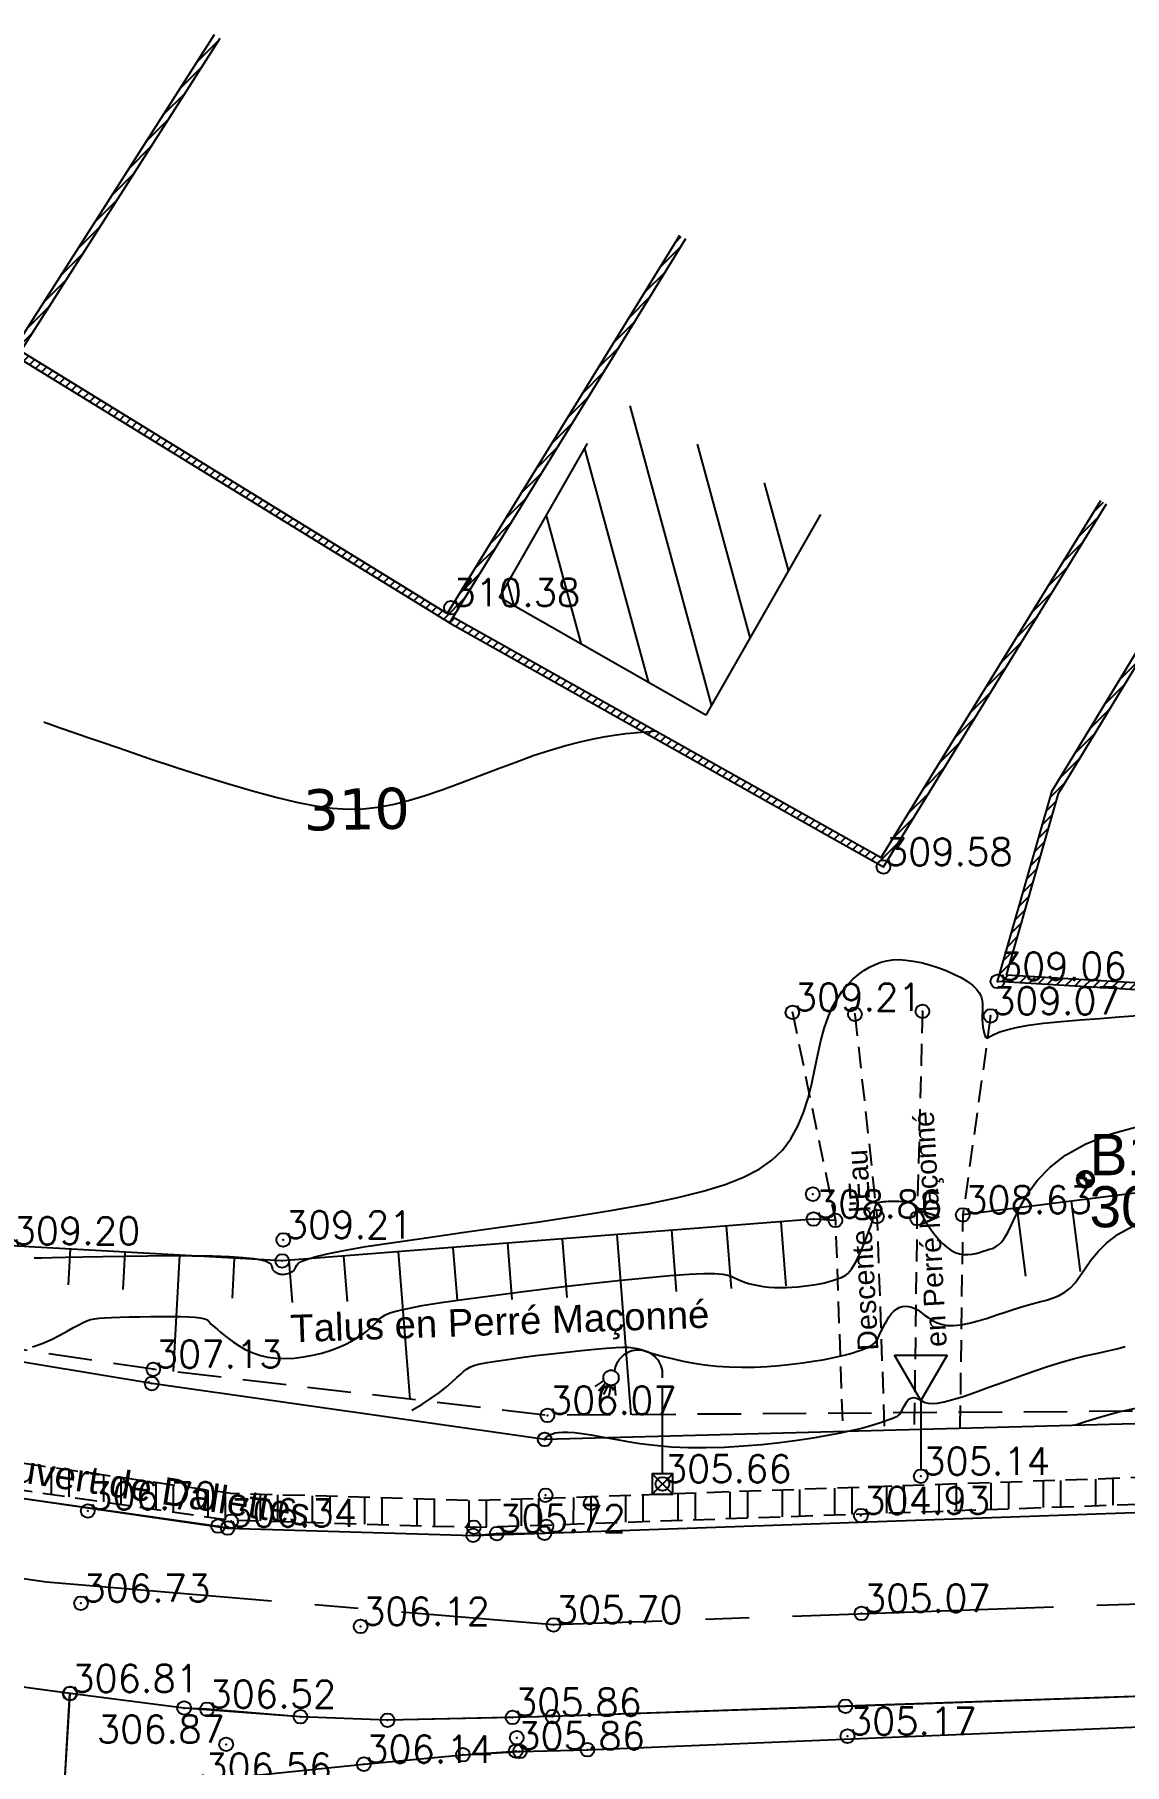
# Model space of a CAD drawing. Header units: millimetres. Extents: x 524954 to 526204, y 9523489 to 9524010.
# Drawn here: x 526103.2 to 526143, y 9523875.1 to 9523938.2 of the extents above; entities that cross this region are included whole.
import ezdxf
from ezdxf.enums import TextEntityAlignment as Align

# ---------------------------------------------------------------- set-up
doc = ezdxf.new("R2010")
doc.units = ezdxf.units.MM
doc.header["$PDMODE"] = 32
doc.header["$PDSIZE"] = 0.5
doc.linetypes.add('AXES2', pattern=[28.575, 19.05, -3.175, 3.175, -3.175])
doc.linetypes.add('CACHE2', pattern=[4.7625, 3.175, -1.5875])
for name, color, linetype in [('Axe_Route_Existante', 1, 'AXES2'), ('Bas_Talus', 40, 'CACHE2'), ('Bati', 6, 'Continuous'), ('Bati_H', 1, 'Continuous'), ('Bord_Route_Existante', 6, 'Continuous'), ('Caniveau', 5, 'CACHE2'), ('Cloture', 7, 'Continuous'), ('CN_01_00', 3, 'Continuous'), ('CN_02_00', 4, 'Continuous'), ('CN_05_00', 6, 'Continuous'), ('CN_10_00', 1, 'Continuous'), ('Cotation Courbes de niveau', 7, 'Continuous'), ('Haut_Talus', 30, 'Continuous'), ('Murs', 1, 'Continuous'), ('Réseau_Electrique', 1, 'CACHE2'), ('Signalisation', 7, 'Continuous'), ('Talus', 2, 'Continuous'), ('TopoAlt', 3, 'Continuous'), ('TopoAlt polygo', 7, 'Continuous'), ('TOPOJIS', 7, 'Continuous'), ('TOPOJIS polygo', 1, 'Continuous'), ('TopoMat polygo', 1, 'Continuous'), ('Toponomie', 7, 'CACHE2')]:
    doc.layers.add(name, color=color, linetype=linetype)
doc.layers.add('Bord_Route_Existante_POLY3D', color=6, linetype='Continuous', plot=False)
doc.layers.add('Trottoir', color=7, linetype='Continuous', true_color=0xff6666)
doc.styles.add('Arial 1.0', font='arial.ttf', dxfattribs={"width": 0.99, "height": 1})
doc.styles.add('Simplex 1.0', font='Simplex.shx', dxfattribs={"width": 0.99, "height": 1})
doc.styles.get("Standard").update_dxf_attribs({"font": 'arial.ttf'})
doc.styles.add('Verdana 1.0', font='verdana.ttf', dxfattribs={"width": 0.99, "height": 1})
pattern_1 = [(45, (0, 0), (-0.1767766952966, 0.1767766952966), [])]

# ---------------------------------------------------------------- blocks, each defined once
blk = doc.blocks.new('TCPOINT M')
at = {"color": 0}
blk.add_point((0, 0), dxfattribs=at)
at = {"layer": 'TopoAlt', "style": 'Simplex 1.0', "width": 0.99}
blk.add_attdef('ALT', (0.15, 0.15), '', height=1, dxfattribs=at)
blk = doc.blocks.new('l006')
at = {"color": 0, "linetype": 'Continuous'}
for p, q in [((-0.374983, 0.374983), (0.374983, -0.374983)), ((0.374983, 0.374983), (-0.374983, -0.374983))]:
    blk.add_line(p, q, dxfattribs=at)
at = {"color": 0}
for points in [[(0, 0.374983), (0, 3.874983)], [(-2.13811, 3.780655), (-2.462092, 3.556373)], [(-2.076053, 3.680811), (-2.327604, 3.38372)], [(-1.982361, 3.616916), (-2.1506, 3.266515)], [(-1.881771, 3.595557), (-1.952051, 3.211468)], [(-1.751571, 3.624204), (-1.711147, 3.227417)]]:
    blk.add_lwpolyline(points, dxfattribs=at)
at = {"color": 0, "linetype": 'Continuous'}
blk.add_lwpolyline([(-0.374983, -0.374983), (0.374983, -0.374983), (0.374983, 0.374983), (-0.374983, 0.374983)], close=True, dxfattribs=at)
at = {"color": 0}
blk.add_circle((-1.875, 3.874983), 0.279508, dxfattribs=at)
blk.add_arc((-0.875, 3.999983), 0.883883, 351.869898, 171.869898, dxfattribs=at)
blk = doc.blocks.new('r021')
at = {"color": 0, "linetype": 'Continuous'}
for p, q in [((-0.959708, 4.41882), (0.958028, 4.41882)), ((0, 2.75992), (-0.959708, 4.41882)), ((0.958028, 4.41882), (0, 2.75992)), ((0, 2.75992), (0, 0.25))]:
    blk.add_line(p, q, dxfattribs=at)
at = {"color": 0}
blk.add_circle((0, 0), 0.25, dxfattribs=at)
blk = doc.blocks.new('TCPOINT polygo')
at = {"color": 0, "const_width": 0.075}
blk.add_lwpolyline([(0, 0.0375, 1), (0, -0.0375, 1)], format="xyb", close=True, dxfattribs=at)
at = {"color": 0}
blk.add_point((0, 0), dxfattribs=at)
at = {"layer": 'TopoAlt polygo', "style": 'Arial 1.0', "width": 0.99}
blk.add_attdef('ALT', (0.15, 0.15), '', height=2, dxfattribs=at)
at = {"layer": 'TopoMat polygo', "style": 'Arial 1.0', "width": 0.99}
blk.add_attdef('MAT', text='', height=2, dxfattribs=at).set_placement((0.15, -2.5), align=Align.TOP_LEFT)
blk = doc.blocks.new('t014')
at = {"color": 0, "const_width": 1.249375}
for points in [[(0, 0.625313, 0.414214), (-0.625313, 0, 1)], [(0, -0.625312, 0.414214), (0.625313, 0, 0.414214)]]:
    blk.add_lwpolyline(points, format="xyb", dxfattribs=at)
at = {"color": 0}
blk.add_circle((0, 0), 1.25, dxfattribs=at)

msp = doc.modelspace()

# ---------------------------------------------------------------- hatches: boundary and pattern name
at = {"layer": 'Bati_H'}
h = msp.add_hatch(dxfattribs=at)
h.set_pattern_fill('_U', color=256, scale=2, angle=-74.73096, style=0, pattern_type=0)
h.set_pattern_definition([(285.269043374, (0, 0), (1.92939969394, 0.52670373174), [])])
h.paths.add_polyline_path([(526131.904, 9523920.714), (526127.72, 9523913.387), (526120.198, 9523917.682), (526123.409, 9523923.304), (526124.383, 9523925.009)])
at = {"layer": 'Caniveau', "ltscale": 0.25}
h = msp.add_hatch(dxfattribs=at)
h.set_pattern_fill('ANSI32', color=256, scale=0.2, angle=45, style=0)
h.paths.add_polyline_path([(526169.013, 9523886.483), (526147.837, 9523885.712), (526121.79, 9523884.798), (526119.235, 9523884.72), (526110.386, 9523884.982), (526101.922, 9523886.208), (526094.879, 9523887.319), (526093.223, 9523887.838), (526090.785, 9523889.078), (526087.619, 9523891.659), (526083.79, 9523893.69), (526080.443, 9523895.11), (526076.92, 9523895.854), (526071.989, 9523897.311), (526066.491, 9523899.725), (526054.062, 9523905.317), (526051.122, 9523906.941), (526048.139, 9523909.736), (526046.009, 9523913.059), (526045.211, 9523912.599), (526047.384, 9523909.115), (526050.547, 9523906.151), (526053.628, 9523904.45), (526066.097, 9523898.839), (526071.655, 9523896.399), (526076.682, 9523894.914), (526080.129, 9523894.186), (526083.429, 9523892.919), (526087.095, 9523890.836), (526090.253, 9523888.262), (526092.856, 9523886.937), (526094.658, 9523886.372), (526101.777, 9523885.25), (526110.302, 9523884.014), (526119.236, 9523883.75), (526121.822, 9523883.83), (526147.872, 9523884.743), (526169.048, 9523885.515)])
at = {"layer": 'Murs'}
h = msp.add_hatch(dxfattribs=at)
h.set_pattern_fill('_U', color=256, scale=0.25, angle=45, style=0, pattern_type=0)
h.set_pattern_definition(pattern_1)
h.paths.add_polyline_path([(526126.981, 9523930.77), (526118.373, 9523916.762), (526102.375, 9523926.592), (526109.791, 9523938.23), (526110.002, 9523938.096), (526102.723, 9523926.672), (526118.291, 9523917.106), (526126.768, 9523930.901)])
h = msp.add_hatch(dxfattribs=at)
h.set_pattern_fill('_U', color=256, scale=0.25, angle=45, style=0, pattern_type=0)
h.set_pattern_definition(pattern_1)
h.paths.add_polyline_path([(526118.373, 9523916.762), (526134.206, 9523907.853), (526142.348, 9523921.098), (526142.135, 9523921.229), (526134.119, 9523908.189), (526118.496, 9523916.98)])
h = msp.add_hatch(dxfattribs=at)
h.set_pattern_fill('_U', color=256, scale=0.25, angle=45, style=0, pattern_type=0)
h.set_pattern_definition(pattern_1)
h.paths.add_polyline_path([(526157.195, 9523902.542), (526138.365, 9523903.671), (526140.36, 9523910.627), (526146.119, 9523920.11), (526146.333, 9523919.98), (526140.591, 9523910.526), (526138.691, 9523903.902), (526157.21, 9523902.791)])

# ---------------------------------------------------------------- linework, layer by layer
at = {"layer": 'Axe_Route_Existante', "ltscale": 0.5, "flags": 128}
msp.add_lwpolyline([(526168.964, 9523881.807), (526148.086, 9523881.103), (526122.163, 9523880.184), (526103.667, 9523881.747), (526093.154, 9523883.214)], dxfattribs=at)
at = {"layer": 'Bas_Talus', "ltscale": 0.5, "flags": 128}
msp.add_lwpolyline([(526169.478, 9523888.72), (526147.054, 9523888.008), (526121.945, 9523887.832), (526107.563, 9523889.513), (526097.042, 9523891.081), (526094.222, 9523891.842), (526091.138, 9523894.144), (526088.159, 9523896.254), (526082.128, 9523898.886), (526077.774, 9523899.759), (526074.725, 9523900.593), (526071.481, 9523901.929), (526060.018, 9523906.985), (526053.901, 9523909.77), (526050.455, 9523912.875), (526048.786, 9523915.056), (526047.769, 9523919.408), (526048.034, 9523921.385)], dxfattribs=at)
at = {"layer": 'Bati'}
for p, q in [((526120.198, 9523917.682), (526123.409, 9523923.304)), ((526131.904, 9523920.714), (526127.72, 9523913.387)), ((526127.72, 9523913.387), (526120.198, 9523917.682))]:
    msp.add_line(p, q, dxfattribs=at)
at = {"layer": 'Bord_Route_Existante', "flags": 128}
for points in [[(526101.733, 9523884.956), (526110.276, 9523883.718), (526119.236, 9523883.453), (526121.832, 9523883.532), (526147.883, 9523884.446), (526169.059, 9523885.217)], [(526169.114, 9523878.487), (526148.483, 9523877.744), (526122.13, 9523876.84), (526116.111, 9523876.703), (526112.931, 9523876.834), (526108.688, 9523877.151), (526104.532, 9523877.684), (526102.101, 9523878.011), (526095.127, 9523879.067), (526094.41, 9523879.159), (526094.479, 9523878.48), (526094.767, 9523876.387), (526094.843, 9523873.767), (526094.875, 9523872.361), (526096.885, 9523872.923), (526100.586, 9523873.677), (526104.309, 9523874.081), (526109.662, 9523874.527), (526115.241, 9523875.101), (526118.86, 9523875.446), (526120.943, 9523875.569), (526123.404, 9523875.629), (526148.548, 9523876.667), (526169.06, 9523877.454)], [(526104.309, 9523874.081), (526104.532, 9523877.684)]]:
    msp.add_lwpolyline(points, dxfattribs=at)
at = {"layer": 'Bord_Route_Existante_POLY3D'}
for points in [[(526101.733, 9523884.956, 306.86), (526109.929, 9523883.792, 306.4), (526110.276, 9523883.718, 306.34), (526119.236, 9523883.453, 305.75), (526120.093, 9523883.519, 305.72), (526121.832, 9523883.532, 305.6), (526147.883, 9523884.446, 304.26), (526169.059, 9523885.217, 303.3)], [(526169.114, 9523878.487, 303.48), (526148.483, 9523877.744, 0), (526148.431, 9523877.746, 304.42), (526132.819, 9523877.215, 305.17), (526122.13, 9523876.84, 305.79), (526120.67, 9523876.81, 305.86), (526116.111, 9523876.703, 306.13), (526112.931, 9523876.834, 306.33), (526109.521, 9523877.104, 306.52), (526108.688, 9523877.151, 306.57), (526104.532, 9523877.684, 306.81), (526104.515, 9523877.676, 306.81), (526102.101, 9523878.011, 306.93), (526095.127, 9523879.067, 307.2), (526094.41, 9523879.159, 307.22), (526094.479, 9523878.48, 307.23), (526094.767, 9523876.387, 307.21), (526094.843, 9523873.767, 307.19)], [(526104.309, 9523874.081, 306.87), (526104.515, 9523877.676, 306.81), (526104.532, 9523877.684, 306.81)], [(526109.662, 9523874.527, 306.5), (526115.241, 9523875.101, 306.14), (526118.86, 9523875.446, 305.94), (526120.788, 9523875.582, 305.86), (526120.943, 9523875.569, 305.84), (526123.404, 9523875.629, 305.69), (526148.548, 9523876.667, 304.37), (526169.06, 9523877.454, 303.45)]]:
    msp.add_polyline3d(points, dxfattribs=at)
at = {"layer": 'Caniveau', "ltscale": 0.25, "flags": 128}
for points in [[(526169.013, 9523886.483), (526147.837, 9523885.712), (526121.79, 9523884.798), (526119.235, 9523884.72), (526110.386, 9523884.982), (526101.922, 9523886.208), (526094.879, 9523887.319), (526093.223, 9523887.838), (526090.785, 9523889.078), (526087.619, 9523891.659), (526083.79, 9523893.69), (526080.443, 9523895.11), (526076.92, 9523895.854), (526071.989, 9523897.311), (526066.491, 9523899.725), (526054.062, 9523905.317), (526051.122, 9523906.941), (526048.139, 9523909.736), (526046.009, 9523913.059), (526045.211, 9523912.599), (526047.384, 9523909.115), (526050.547, 9523906.151), (526053.628, 9523904.45), (526066.097, 9523898.839), (526071.655, 9523896.399), (526076.682, 9523894.914), (526080.129, 9523894.186), (526083.429, 9523892.919), (526087.095, 9523890.836), (526090.253, 9523888.262), (526092.856, 9523886.937), (526094.658, 9523886.372), (526101.777, 9523885.25), (526110.302, 9523884.014), (526119.236, 9523883.75), (526121.822, 9523883.83), (526147.872, 9523884.743), (526169.048, 9523885.515), (526169.013, 9523886.483)], [(526130.881, 9523902.543), (526132.452, 9523894.946), (526132.721, 9523887.241)], [(526133.165, 9523902.473), (526133.969, 9523895.086), (526134.241, 9523887.281)], [(526135.629, 9523902.579), (526135.43, 9523895.022), (526135.327, 9523887.31)], [(526138.116, 9523902.413), (526137.1, 9523895.147), (526136.995, 9523887.354)]]:
    msp.add_lwpolyline(points, dxfattribs=at)
at = {"layer": 'Cloture', "flags": 128}
for points in [[(526126.981, 9523930.77), (526118.373, 9523916.762), (526102.375, 9523926.592), (526109.791, 9523938.23)], [(526126.768, 9523930.901), (526118.291, 9523917.106), (526102.723, 9523926.672), (526110.002, 9523938.096)], [(526118.373, 9523916.762), (526134.206, 9523907.853), (526142.348, 9523921.098)], [(526118.496, 9523916.98), (526134.119, 9523908.189), (526142.135, 9523921.229)], [(526157.195, 9523902.542), (526138.365, 9523903.671), (526140.36, 9523910.627), (526146.119, 9523920.11)], [(526157.21, 9523902.791), (526138.691, 9523903.902), (526140.591, 9523910.526), (526146.333, 9523919.98)]]:
    msp.add_lwpolyline(points, dxfattribs=at)
at = {"layer": 'CN_01_00', "flags": 128}
for points, elevation in [([(526103.219, 9523893.579), (526103.491, 9523893.588), (526103.866, 9523893.597), (526104.361, 9523893.608), (526104.987, 9523893.621), (526105.717, 9523893.635), (526106.517, 9523893.648), (526107.351, 9523893.657), (526108.186, 9523893.662), (526108.987, 9523893.661), (526109.718, 9523893.651), (526110.345, 9523893.63), (526110.843, 9523893.598), (526111.219, 9523893.557), (526111.49, 9523893.508), (526111.675, 9523893.456), (526111.79, 9523893.402), (526111.852, 9523893.349), (526111.88, 9523893.3), (526111.889, 9523893.257), (526111.895, 9523893.223), (526111.9, 9523893.197), (526111.906, 9523893.176), (526111.913, 9523893.16), (526111.921, 9523893.148), (526111.931, 9523893.137), (526111.943, 9523893.126), (526111.958, 9523893.113), (526111.976, 9523893.098), (526111.998, 9523893.081), (526112.023, 9523893.062), (526112.051, 9523893.044), (526112.082, 9523893.026), (526112.116, 9523893.01), (526112.154, 9523892.996), (526112.194, 9523892.986), (526112.237, 9523892.981), (526112.282, 9523892.98), (526112.329, 9523892.982), (526112.375, 9523892.988), (526112.422, 9523892.996), (526112.466, 9523893.007), (526112.509, 9523893.02), (526112.549, 9523893.035), (526112.585, 9523893.051), (526112.617, 9523893.068), (526112.647, 9523893.089), (526112.674, 9523893.112), (526112.7, 9523893.14), (526112.724, 9523893.174), (526112.747, 9523893.213), (526112.769, 9523893.258), (526112.796, 9523893.311), (526112.851, 9523893.373), (526112.961, 9523893.444), (526113.154, 9523893.527), (526113.459, 9523893.622), (526113.902, 9523893.73), (526114.512, 9523893.853), (526115.315, 9523893.992), (526116.328, 9523894.147), (526117.516, 9523894.318), (526118.829, 9523894.502), (526120.222, 9523894.697), (526121.645, 9523894.902), (526123.051, 9523895.115), (526124.393, 9523895.333), (526125.622, 9523895.555), (526126.701, 9523895.781), (526127.632, 9523896.014), (526128.429, 9523896.261), (526129.103, 9523896.529), (526129.668, 9523896.824), (526130.136, 9523897.151), (526130.519, 9523897.517), (526130.832, 9523897.929), (526131.084, 9523898.389), (526131.288, 9523898.887), (526131.454, 9523899.41), (526131.59, 9523899.946), (526131.707, 9523900.482), (526131.815, 9523901.004), (526131.924, 9523901.501), (526132.044, 9523901.957), (526132.183, 9523902.365), (526132.339, 9523902.724), (526132.511, 9523903.038), (526132.695, 9523903.311), (526132.888, 9523903.547), (526133.088, 9523903.749), (526133.291, 9523903.922), (526133.494, 9523904.068), (526133.696, 9523904.191), (526133.899, 9523904.292), (526134.105, 9523904.37), (526134.318, 9523904.426), (526134.541, 9523904.458), (526134.776, 9523904.467), (526135.026, 9523904.453), (526135.296, 9523904.416), (526135.584, 9523904.356), (526135.886, 9523904.275), (526136.191, 9523904.177), (526136.491, 9523904.064), (526136.777, 9523903.941), (526137.04, 9523903.809), (526137.27, 9523903.672), (526137.46, 9523903.532), (526137.603, 9523903.394), (526137.703, 9523903.255), (526137.768, 9523903.118), (526137.804, 9523902.98), (526137.819, 9523902.842), (526137.821, 9523902.703), (526137.815, 9523902.564), (526137.81, 9523902.423), (526137.812, 9523902.281), (526137.82, 9523902.142), (526137.834, 9523902.011), (526137.854, 9523901.89), (526137.878, 9523901.785), (526137.905, 9523901.701), (526137.936, 9523901.64), (526137.968, 9523901.608), (526138.004, 9523901.607), (526138.056, 9523901.634), (526138.138, 9523901.683), (526138.264, 9523901.749), (526138.448, 9523901.826), (526138.706, 9523901.91), (526139.05, 9523901.994), (526139.496, 9523902.073), (526140.049, 9523902.144), (526140.688, 9523902.208), (526141.382, 9523902.265), (526142.099, 9523902.32), (526142.81, 9523902.373), (526143.483, 9523902.428)], 309), ([(526116.997, 9523888.019), (526117.366, 9523888.233), (526117.706, 9523888.455), (526118.002, 9523888.669), (526118.255, 9523888.87), (526118.467, 9523889.053), (526118.64, 9523889.211), (526118.779, 9523889.341), (526118.897, 9523889.446), (526119.01, 9523889.531), (526119.136, 9523889.6), (526119.289, 9523889.659), (526119.487, 9523889.711), (526119.744, 9523889.762), (526120.079, 9523889.816), (526120.499, 9523889.877), (526120.99, 9523889.943), (526121.526, 9523890.012), (526122.087, 9523890.08), (526122.647, 9523890.145), (526123.185, 9523890.203), (526123.677, 9523890.253), (526124.1, 9523890.291), (526124.437, 9523890.314), (526124.701, 9523890.323), (526124.907, 9523890.319), (526125.075, 9523890.302), (526125.221, 9523890.272), (526125.364, 9523890.232), (526125.521, 9523890.18), (526125.709, 9523890.118), (526125.944, 9523890.047), (526126.223, 9523889.97), (526126.542, 9523889.891), (526126.897, 9523889.814), (526127.282, 9523889.742), (526127.693, 9523889.681), (526128.125, 9523889.632), (526128.574, 9523889.601), (526129.035, 9523889.589), (526129.5, 9523889.596), (526129.962, 9523889.618), (526130.415, 9523889.653), (526130.852, 9523889.697), (526131.264, 9523889.749), (526131.646, 9523889.805), (526131.99, 9523889.863), (526132.291, 9523889.921), (526132.551, 9523889.976), (526132.774, 9523890.03), (526132.964, 9523890.081), (526133.126, 9523890.129), (526133.263, 9523890.174), (526133.379, 9523890.215), (526133.479, 9523890.251), (526133.567, 9523890.283), (526133.644, 9523890.314), (526133.712, 9523890.346), (526133.774, 9523890.383), (526133.832, 9523890.428), (526133.886, 9523890.485), (526133.94, 9523890.556), (526133.995, 9523890.644), (526134.053, 9523890.753), (526134.114, 9523890.876), (526134.18, 9523891.01), (526134.249, 9523891.148), (526134.324, 9523891.285), (526134.403, 9523891.416), (526134.489, 9523891.534), (526134.58, 9523891.635), (526134.678, 9523891.714), (526134.781, 9523891.77), (526134.889, 9523891.804), (526135.001, 9523891.817), (526135.116, 9523891.81), (526135.232, 9523891.782), (526135.35, 9523891.736), (526135.467, 9523891.671), (526135.585, 9523891.588), (526135.706, 9523891.495), (526135.835, 9523891.399), (526135.977, 9523891.306), (526136.137, 9523891.223), (526136.318, 9523891.158), (526136.526, 9523891.118), (526136.765, 9523891.109), (526137.038, 9523891.138), (526137.339, 9523891.198), (526137.662, 9523891.282), (526137.997, 9523891.384), (526138.34, 9523891.496), (526138.681, 9523891.61), (526139.014, 9523891.721), (526139.332, 9523891.819), (526139.628, 9523891.901), (526139.903, 9523891.972), (526140.159, 9523892.042), (526140.396, 9523892.119), (526140.618, 9523892.212), (526140.825, 9523892.329), (526141.019, 9523892.479), (526141.201, 9523892.672), (526141.377, 9523892.911), (526141.563, 9523893.189), (526141.776, 9523893.493), (526142.036, 9523893.811), (526142.361, 9523894.131), (526142.771, 9523894.442), (526143.283, 9523894.73)], 307), ([(526107.334, 9523889.019), (526107.349, 9523889.027), (526107.428, 9523889.069)], 307)]:
    msp.add_lwpolyline(points, dxfattribs=dict(at, elevation=elevation))
at = {"layer": 'CN_02_00', "flags": 128}
for points, elevation in [([(526103.151, 9523890.333), (526103.512, 9523890.461), (526103.848, 9523890.607), (526104.153, 9523890.758), (526104.422, 9523890.904), (526104.653, 9523891.035), (526104.842, 9523891.14), (526105, 9523891.222), (526105.14, 9523891.284), (526105.275, 9523891.328), (526105.419, 9523891.36), (526105.585, 9523891.381), (526105.785, 9523891.395), (526106.033, 9523891.406), (526106.338, 9523891.416), (526106.687, 9523891.426), (526107.066, 9523891.434), (526107.46, 9523891.44), (526107.851, 9523891.443), (526108.225, 9523891.443), (526108.565, 9523891.438), (526108.857, 9523891.429), (526109.089, 9523891.414), (526109.264, 9523891.394), (526109.391, 9523891.371), (526109.479, 9523891.345), (526109.536, 9523891.318), (526109.57, 9523891.291), (526109.59, 9523891.264), (526109.603, 9523891.239), (526109.618, 9523891.216), (526109.638, 9523891.193), (526109.665, 9523891.167), (526109.703, 9523891.134), (526109.755, 9523891.091), (526109.823, 9523891.036), (526109.91, 9523890.965), (526110.018, 9523890.875), (526110.151, 9523890.764), (526110.308, 9523890.639), (526110.489, 9523890.506), (526110.692, 9523890.371), (526110.919, 9523890.242), (526111.168, 9523890.125), (526111.439, 9523890.028), (526111.732, 9523889.957), (526112.044, 9523889.917), (526112.371, 9523889.908), (526112.708, 9523889.926), (526113.046, 9523889.967), (526113.381, 9523890.029), (526113.707, 9523890.108), (526114.016, 9523890.202), (526114.304, 9523890.307), (526114.565, 9523890.42), (526114.799, 9523890.539), (526115.007, 9523890.661), (526115.19, 9523890.784), (526115.351, 9523890.905), (526115.489, 9523891.022), (526115.607, 9523891.133), (526115.704, 9523891.235), (526115.788, 9523891.326), (526115.88, 9523891.41), (526116.005, 9523891.49), (526116.192, 9523891.569), (526116.465, 9523891.651), (526116.852, 9523891.739), (526117.379, 9523891.837), (526118.072, 9523891.949), (526118.945, 9523892.075), (526119.962, 9523892.213), (526121.076, 9523892.355), (526122.238, 9523892.497), (526123.402, 9523892.632), (526124.518, 9523892.753), (526125.538, 9523892.856), (526126.416, 9523892.934), (526127.115, 9523892.983), (526127.649, 9523893.005), (526128.045, 9523893.005), (526128.33, 9523892.986), (526128.529, 9523892.952), (526128.669, 9523892.907), (526128.776, 9523892.856), (526128.878, 9523892.802), (526128.995, 9523892.749), (526129.131, 9523892.698), (526129.283, 9523892.65), (526129.45, 9523892.607), (526129.63, 9523892.57), (526129.821, 9523892.539), (526130.022, 9523892.516), (526130.229, 9523892.501), (526130.442, 9523892.496), (526130.657, 9523892.499), (526130.871, 9523892.509), (526131.08, 9523892.525), (526131.282, 9523892.546), (526131.473, 9523892.57), (526131.65, 9523892.596), (526131.809, 9523892.623), (526131.948, 9523892.649), (526132.069, 9523892.675), (526132.174, 9523892.701), (526132.267, 9523892.726), (526132.349, 9523892.751), (526132.424, 9523892.775), (526132.493, 9523892.799), (526132.56, 9523892.823), (526132.627, 9523892.847), (526132.695, 9523892.875), (526132.764, 9523892.91), (526132.834, 9523892.955), (526132.906, 9523893.015), (526132.98, 9523893.094), (526133.058, 9523893.195), (526133.138, 9523893.321), (526133.222, 9523893.476), (526133.307, 9523893.652), (526133.392, 9523893.842), (526133.475, 9523894.039), (526133.553, 9523894.235), (526133.625, 9523894.422), (526133.688, 9523894.593), (526133.741, 9523894.74), (526133.782, 9523894.858), (526133.813, 9523894.949), (526133.834, 9523895.017), (526133.848, 9523895.068), (526133.856, 9523895.107), (526133.861, 9523895.138), (526133.863, 9523895.165), (526133.866, 9523895.194), (526133.869, 9523895.228), (526133.873, 9523895.267), (526133.88, 9523895.309), (526133.887, 9523895.353), (526133.897, 9523895.397), (526133.908, 9523895.44), (526133.92, 9523895.479), (526133.934, 9523895.514), (526133.951, 9523895.544), (526133.971, 9523895.568), (526133.997, 9523895.587), (526134.031, 9523895.603), (526134.075, 9523895.616), (526134.132, 9523895.626), (526134.202, 9523895.634), (526134.289, 9523895.641), (526134.393, 9523895.648), (526134.511, 9523895.652), (526134.638, 9523895.654), (526134.769, 9523895.652), (526134.9, 9523895.643), (526135.026, 9523895.628), (526135.142, 9523895.605), (526135.243, 9523895.572), (526135.327, 9523895.528), (526135.396, 9523895.473), (526135.456, 9523895.406), (526135.51, 9523895.326), (526135.563, 9523895.234), (526135.619, 9523895.128), (526135.684, 9523895.008), (526135.762, 9523894.874), (526135.857, 9523894.726), (526135.966, 9523894.569), (526136.089, 9523894.41), (526136.223, 9523894.253), (526136.365, 9523894.106), (526136.514, 9523893.974), (526136.666, 9523893.863), (526136.821, 9523893.779), (526136.976, 9523893.726), (526137.13, 9523893.702), (526137.281, 9523893.7), (526137.428, 9523893.717), (526137.571, 9523893.746), (526137.709, 9523893.783), (526137.84, 9523893.823), (526137.963, 9523893.861), (526138.078, 9523893.894), (526138.187, 9523893.929), (526138.293, 9523893.978), (526138.399, 9523894.051), (526138.508, 9523894.157), (526138.623, 9523894.308), (526138.747, 9523894.513), (526138.883, 9523894.783), (526139.037, 9523895.123), (526139.229, 9523895.52), (526139.484, 9523895.957), (526139.824, 9523896.416), (526140.273, 9523896.878), (526140.855, 9523897.327), (526141.593, 9523897.744), (526142.512, 9523898.112), (526143.621, 9523898.417)], 308), ([(526121.858, 9523886.952), (526121.859, 9523886.958), (526121.87, 9523886.994), (526121.887, 9523887.024), (526121.911, 9523887.05), (526121.946, 9523887.076), (526121.991, 9523887.102), (526122.049, 9523887.132), (526122.124, 9523887.162), (526122.221, 9523887.189), (526122.345, 9523887.21), (526122.5, 9523887.222), (526122.692, 9523887.223), (526122.926, 9523887.207), (526123.205, 9523887.173), (526123.535, 9523887.119), (526123.913, 9523887.05), (526124.337, 9523886.971), (526124.806, 9523886.889), (526125.317, 9523886.811), (526125.867, 9523886.742), (526126.456, 9523886.69), (526127.079, 9523886.659), (526127.734, 9523886.655), (526128.41, 9523886.675), (526129.093, 9523886.716), (526129.77, 9523886.775), (526130.43, 9523886.846), (526131.058, 9523886.928), (526131.643, 9523887.015), (526132.172, 9523887.104), (526132.634, 9523887.192), (526133.033, 9523887.277), (526133.374, 9523887.359), (526133.662, 9523887.436), (526133.902, 9523887.508), (526134.102, 9523887.573), (526134.265, 9523887.63), (526134.398, 9523887.679), (526134.506, 9523887.719), (526134.593, 9523887.753), (526134.661, 9523887.781), (526134.714, 9523887.807), (526134.755, 9523887.834), (526134.788, 9523887.863), (526134.815, 9523887.897), (526134.841, 9523887.938), (526134.868, 9523887.988), (526134.896, 9523888.045), (526134.927, 9523888.107), (526134.959, 9523888.171), (526134.993, 9523888.234), (526135.03, 9523888.294), (526135.069, 9523888.349), (526135.112, 9523888.396), (526135.157, 9523888.432), (526135.205, 9523888.458), (526135.255, 9523888.474), (526135.306, 9523888.48), (526135.359, 9523888.477), (526135.413, 9523888.464), (526135.467, 9523888.442), (526135.522, 9523888.412), (526135.577, 9523888.375), (526135.642, 9523888.335), (526135.724, 9523888.3), (526135.834, 9523888.275), (526135.981, 9523888.267), (526136.174, 9523888.283), (526136.422, 9523888.327), (526136.734, 9523888.408), (526137.117, 9523888.527), (526137.56, 9523888.68), (526138.048, 9523888.856), (526138.57, 9523889.047), (526139.109, 9523889.244), (526139.654, 9523889.437), (526140.189, 9523889.618), (526140.701, 9523889.777), (526141.179, 9523889.908), (526141.62, 9523890.015), (526142.025, 9523890.106), (526142.394, 9523890.187), (526142.727, 9523890.266), (526143.026, 9523890.35)], 306)]:
    msp.add_lwpolyline(points, dxfattribs=dict(at, elevation=elevation))
at = {"layer": 'CN_05_00', "elevation": 305, "flags": 128}
msp.add_lwpolyline([(526143.399, 9523888.084), (526142.829, 9523887.956), (526142.219, 9523887.797), (526141.573, 9523887.601), (526141.176, 9523887.464)], dxfattribs=at)
at = {"layer": 'CN_10_00', "elevation": 310, "flags": 128}
msp.add_lwpolyline([(526103.567, 9523913.14), (526103.57, 9523913.139), (526103.592, 9523913.131), (526103.65, 9523913.111), (526103.764, 9523913.071), (526103.953, 9523913.006), (526104.233, 9523912.908), (526104.625, 9523912.772), (526105.147, 9523912.591), (526105.808, 9523912.362), (526106.587, 9523912.094), (526107.453, 9523911.8), (526108.377, 9523911.493), (526109.326, 9523911.186), (526110.272, 9523910.892), (526111.184, 9523910.623), (526112.03, 9523910.392), (526112.79, 9523910.21), (526113.472, 9523910.077), (526114.092, 9523909.994), (526114.669, 9523909.958), (526115.218, 9523909.969), (526115.758, 9523910.026), (526116.305, 9523910.127), (526116.876, 9523910.272), (526117.484, 9523910.459), (526118.123, 9523910.678), (526118.783, 9523910.919), (526119.454, 9523911.173), (526120.125, 9523911.43), (526120.786, 9523911.68), (526121.428, 9523911.912), (526122.039, 9523912.116), (526122.611, 9523912.286), (526123.142, 9523912.422), (526123.628, 9523912.529), (526124.069, 9523912.611), (526124.463, 9523912.672), (526124.808, 9523912.716), (526125.103, 9523912.746), (526125.345, 9523912.769), (526125.535, 9523912.785), (526125.678, 9523912.798), (526125.78, 9523912.807), (526125.848, 9523912.813), (526125.89, 9523912.817), (526125.911, 9523912.818), (526125.919, 9523912.819), (526125.92, 9523912.819)], dxfattribs=at)
at = {"layer": 'Haut_Talus', "flags": 128}
for points in [[(526132.452, 9523894.946), (526131.653, 9523894.996), (526112.268, 9523893.471), (526102.376, 9523894.015), (526093.633, 9523895.681), (526084.813, 9523901.028)], [(526178.812, 9523899.907), (526165.246, 9523898.69), (526137.1, 9523895.147)]]:
    msp.add_lwpolyline(points, dxfattribs=at)
at = {"layer": 'Talus'}
for p, q in [((526141.057, 9523895.645), (526141.379, 9523893.088)), ((526130.457, 9523894.902), (526130.64, 9523892.566)), ((526139.073, 9523895.396), (526139.385, 9523892.917)), ((526122.481, 9523894.274), (526122.65, 9523892.129)), ((526124.475, 9523894.431), (526124.993, 9523887.854)), ((526126.469, 9523894.588), (526126.645, 9523892.348)), ((526128.463, 9523894.745), (526128.643, 9523892.457)), ((526104.525, 9523893.897), (526104.453, 9523892.597)), ((526106.522, 9523893.787), (526106.447, 9523892.425)), ((526108.519, 9523893.677), (526108.285, 9523889.429)), ((526110.516, 9523893.568), (526110.435, 9523892.11)), ((526114.506, 9523893.647), (526114.637, 9523891.983)), ((526116.5, 9523893.804), (526116.923, 9523888.419)), ((526118.494, 9523893.961), (526118.645, 9523892.035)), ((526120.488, 9523894.118), (526120.649, 9523892.06)), ((526112.512, 9523893.49), (526112.633, 9523891.958))]:
    msp.add_line(p, q, dxfattribs=at)
at = {"layer": 'Trottoir', "flags": 128}
msp.add_lwpolyline([(526169.246, 9523888.429), (526147.043, 9523887.619), (526121.847, 9523886.954), (526107.504, 9523888.991), (526096.993, 9523890.732), (526094.562, 9523891.303), (526090.907, 9523893.859), (526088.008, 9523895.954), (526082.037, 9523898.641), (526077.749, 9523899.493), (526074.663, 9523900.301), (526071.398, 9523901.609), (526059.899, 9523906.659), (526053.822, 9523909.562), (526050.246, 9523912.659), (526048.442, 9523914.874), (526047.459, 9523919.418), (526047.554, 9523921.45)], dxfattribs=at)

# ---------------------------------------------------------------- block references
at = {"layer": 'Réseau_Electrique'}
msp.add_blockref('l006', (526126.14, 9523885.329), dxfattribs=at)
at = {"layer": 'Signalisation'}
msp.add_blockref('r021', (526135.569, 9523885.61), dxfattribs=at)
at = {"layer": 'TOPOJIS'}
ref = msp.add_blockref('TCPOINT M', (526118.423, 9523917.312, 310.38), dxfattribs=at)
ref.add_attrib('ALT', '310.38', (526118.473, 9523917.362, 310.38), dxfattribs={"layer": 'TopoAlt', "height": 1, "style": 'Simplex 1.0', "width": 0.99})
ref = msp.add_blockref('TCPOINT M', (526134.206, 9523907.853, 309.58), dxfattribs=at)
ref.add_attrib('ALT', '309.58', (526134.256, 9523907.903, 309.58), dxfattribs={"layer": 'TopoAlt', "height": 1, "style": 'Simplex 1.0', "width": 0.99})
ref = msp.add_blockref('TCPOINT M', (526138.365, 9523903.671, 309.06), dxfattribs=at)
ref.add_attrib('ALT', '309.06', (526138.415, 9523903.721, 309.06), dxfattribs={"layer": 'TopoAlt', "height": 1, "style": 'Simplex 1.0', "width": 0.99})
ref = msp.add_blockref('TCPOINT M', (526130.881, 9523902.543, 309.21), dxfattribs=at)
ref.add_attrib('ALT', '309.21', (526130.931, 9523902.593, 309.21), dxfattribs={"layer": 'TopoAlt', "height": 1, "style": 'Simplex 1.0', "width": 0.99})
ref = msp.add_blockref('TCPOINT M', (526138.116, 9523902.413, 309.07), dxfattribs=at)
ref.add_attrib('ALT', '309.07', (526138.166, 9523902.463, 309.07), dxfattribs={"layer": 'TopoAlt', "height": 1, "style": 'Simplex 1.0', "width": 0.99})
for p in [(526133.165, 9523902.473, 308.7), (526135.629, 9523902.579, 308.62), (526131.624, 9523895.906, 308.94), (526132.452, 9523894.946, 308.75), (526133.969, 9523895.086, 307.95), (526135.43, 9523895.022, 307.94), (526112.268, 9523893.471, 309.16), (526107.504, 9523888.991, 306.96), (526121.841, 9523886.954, 306.11), (526121.847, 9523886.954, 305.99), (526121.879, 9523884.916, 305.9), (526123.528, 9523884.624, 304.56), (526110.399, 9523883.967, 306.31), (526109.929, 9523883.792, 306.4), (526119.236, 9523883.453, 305.75), (526119.256, 9523883.75, 305.69), (526121.832, 9523883.532, 305.6), (526121.907, 9523883.783, 305.57), (526104.532, 9523877.684, 306.81), (526108.688, 9523877.151, 306.57), (526132.819, 9523877.215, 305.17), (526112.931, 9523876.834, 306.33), (526116.111, 9523876.703, 306.13), (526122.13, 9523876.84, 305.79), (526120.823, 9523876.067, 306.16), (526123.404, 9523875.629, 305.69), (526118.86, 9523875.446, 305.94), (526120.943, 9523875.569, 305.84)]:
    msp.add_blockref('TCPOINT M', p, dxfattribs=at)
ref = msp.add_blockref('TCPOINT M', (526137.1, 9523895.147, 308.63), dxfattribs=at)
ref.add_attrib('ALT', '308.63', (526137.15, 9523895.197, 308.63), dxfattribs={"layer": 'TopoAlt', "height": 1, "style": 'Simplex 1.0', "width": 0.99})
ref = msp.add_blockref('TCPOINT M', (526131.653, 9523894.996, 308.86), dxfattribs=at)
ref.add_attrib('ALT', '308.86', (526131.703, 9523895.046, 308.86), dxfattribs={"layer": 'TopoAlt', "height": 1, "style": 'Simplex 1.0', "width": 0.99})
ref = msp.add_blockref('TCPOINT M', (526102.376, 9523894.015, 309.2), dxfattribs=at)
ref.add_attrib('ALT', '309.20', (526102.426, 9523894.065, 309.2), dxfattribs={"layer": 'TopoAlt', "height": 1, "style": 'Simplex 1.0', "width": 0.99})
ref = msp.add_blockref('TCPOINT M', (526112.303, 9523894.237, 309.21), dxfattribs=at)
ref.add_attrib('ALT', '309.21', (526112.353, 9523894.287, 309.21), dxfattribs={"layer": 'TopoAlt', "height": 1, "style": 'Simplex 1.0', "width": 0.99})
ref = msp.add_blockref('TCPOINT M', (526107.563, 9523889.513, 307.13), dxfattribs=at)
ref.add_attrib('ALT', '307.13', (526107.613, 9523889.563, 307.13), dxfattribs={"layer": 'TopoAlt', "height": 1, "style": 'Simplex 1.0', "width": 0.99})
ref = msp.add_blockref('TCPOINT M', (526121.945, 9523887.832, 306.07), dxfattribs=at)
ref.add_attrib('ALT', '306.07', (526121.995, 9523887.882, 306.07), dxfattribs={"layer": 'TopoAlt', "height": 1, "style": 'Simplex 1.0', "width": 0.99})
ref = msp.add_blockref('TCPOINT M', (526135.569, 9523885.61, 305.14), dxfattribs=at)
ref.add_attrib('ALT', '305.14', (526135.619, 9523885.66, 305.14), dxfattribs={"layer": 'TopoAlt', "height": 1, "style": 'Simplex 1.0', "width": 0.99})
ref = msp.add_blockref('TCPOINT M', (526126.14, 9523885.329, 305.66), dxfattribs=at)
ref.add_attrib('ALT', '305.66', (526126.19, 9523885.379, 305.66), dxfattribs={"layer": 'TopoAlt', "height": 1, "style": 'Simplex 1.0', "width": 0.99})
ref = msp.add_blockref('TCPOINT M', (526105.171, 9523884.342, 306.7), dxfattribs=at)
ref.add_attrib('ALT', '306.70', (526105.221, 9523884.392, 306.7), dxfattribs={"layer": 'TopoAlt', "height": 1, "style": 'Simplex 1.0', "width": 0.99})
ref = msp.add_blockref('TCPOINT M', (526110.276, 9523883.718, 306.34), dxfattribs=at)
ref.add_attrib('ALT', '306.34', (526110.326, 9523883.768, 306.34), dxfattribs={"layer": 'TopoAlt', "height": 1, "style": 'Simplex 1.0', "width": 0.99})
ref = msp.add_blockref('TCPOINT M', (526133.381, 9523884.176, 304.93), dxfattribs=at)
ref.add_attrib('ALT', '304.93', (526133.431, 9523884.226, 304.93), dxfattribs={"layer": 'TopoAlt', "height": 1, "style": 'Simplex 1.0', "width": 0.99})
ref = msp.add_blockref('TCPOINT M', (526120.093, 9523883.519, 305.72), dxfattribs=at)
ref.add_attrib('ALT', '305.72', (526120.143, 9523883.569, 305.72), dxfattribs={"layer": 'TopoAlt', "height": 1, "style": 'Simplex 1.0', "width": 0.99})
ref = msp.add_blockref('TCPOINT M', (526104.923, 9523880.976, 306.73), dxfattribs=at)
ref.add_attrib('ALT', '306.73', (526104.973, 9523881.026, 306.73), dxfattribs={"layer": 'TopoAlt', "height": 1, "style": 'Simplex 1.0', "width": 0.99})
ref = msp.add_blockref('TCPOINT M', (526133.405, 9523880.604, 305.07), dxfattribs=at)
ref.add_attrib('ALT', '305.07', (526133.455, 9523880.654, 305.07), dxfattribs={"layer": 'TopoAlt', "height": 1, "style": 'Simplex 1.0', "width": 0.99})
ref = msp.add_blockref('TCPOINT M', (526115.125, 9523880.13, 306.12), dxfattribs=at)
ref.add_attrib('ALT', '306.12', (526115.175, 9523880.18, 306.12), dxfattribs={"layer": 'TopoAlt', "height": 1, "style": 'Simplex 1.0', "width": 0.99})
ref = msp.add_blockref('TCPOINT M', (526122.163, 9523880.184, 305.7), dxfattribs=at)
ref.add_attrib('ALT', '305.70', (526122.213, 9523880.234, 305.7), dxfattribs={"layer": 'TopoAlt', "height": 1, "style": 'Simplex 1.0', "width": 0.99})
ref = msp.add_blockref('TCPOINT M', (526104.515, 9523877.676, 306.81), dxfattribs=at)
ref.add_attrib('ALT', '306.81', (526104.565, 9523877.726, 306.81), dxfattribs={"layer": 'TopoAlt', "height": 1, "style": 'Simplex 1.0', "width": 0.99})
ref = msp.add_blockref('TCPOINT M', (526109.521, 9523877.104, 306.52), dxfattribs=at)
ref.add_attrib('ALT', '306.52', (526109.571, 9523877.154, 306.52), dxfattribs={"layer": 'TopoAlt', "height": 1, "style": 'Simplex 1.0', "width": 0.99})
ref = msp.add_blockref('TCPOINT M', (526120.67, 9523876.81, 305.86), dxfattribs=at)
ref.add_attrib('ALT', '305.86', (526120.72, 9523876.86, 305.86), dxfattribs={"layer": 'TopoAlt', "height": 1, "style": 'Simplex 1.0', "width": 0.99})
ref = msp.add_blockref('TCPOINT M', (526132.894, 9523876.124, 305.17), dxfattribs=at)
ref.add_attrib('ALT', '305.17', (526132.944, 9523876.174, 305.17), dxfattribs={"layer": 'TopoAlt', "height": 1, "style": 'Simplex 1.0', "width": 0.99})
ref = msp.add_blockref('TCPOINT M', (526110.221, 9523875.825, 306.87), dxfattribs=at)
ref.add_attrib('ALT', '306.87', dxfattribs={"layer": 'TopoAlt', "height": 1, "style": 'Simplex 1.0', "width": 0.99}).set_placement((526110.171, 9523875.875, 306.87), align=Align.RIGHT)
ref = msp.add_blockref('TCPOINT M', (526120.788, 9523875.582, 305.86), dxfattribs=at)
ref.add_attrib('ALT', '305.86', (526120.838, 9523875.632, 305.86), dxfattribs={"layer": 'TopoAlt', "height": 1, "style": 'Simplex 1.0', "width": 0.99})
ref = msp.add_blockref('TCPOINT M', (526115.241, 9523875.101, 306.14), dxfattribs=at)
ref.add_attrib('ALT', '306.14', (526115.291, 9523875.151, 306.14), dxfattribs={"layer": 'TopoAlt', "height": 1, "style": 'Simplex 1.0', "width": 0.99})
ref = msp.add_blockref('TCPOINT M', (526109.37, 9523874.444, 306.56), dxfattribs=at)
ref.add_attrib('ALT', '306.56', (526109.42, 9523874.494, 306.56), dxfattribs={"layer": 'TopoAlt', "height": 1, "style": 'Simplex 1.0', "width": 0.99})
at = {"layer": 'TOPOJIS polygo'}
ref = msp.add_blockref('TCPOINT polygo', (526141.575, 9523896.447, 308.73), dxfattribs=at)
ref.add_attrib('MAT', 'B19A', (526141.725, 9523896.597, 308.73), dxfattribs={"layer": 'TopoMat polygo', "height": 1.5, "style": 'Arial 1.0', "width": 0.99})
ref.add_attrib('ALT', '308.73', dxfattribs={"layer": 'TopoAlt polygo', "height": 1.5, "style": 'Arial 1.0', "width": 0.99}).set_placement((526141.725, 9523896.197, 308.73), align=Align.TOP_LEFT)
at = {"layer": 'TOPOJIS polygo', "xscale": 0.25, "yscale": 0.25, "zscale": 0.25}
msp.add_blockref('t014', (526141.575, 9523896.447, 308.73), dxfattribs=at)

# ---------------------------------------------------------------- texts
at = {"layer": 'Cotation Courbes de niveau', "style": 'Verdana 1.0', "width": 0.99}
msp.add_text('310', height=1.5, rotation=1.15342, dxfattribs=at).set_placement((526114.98, 9523909.964, 310), align=Align.MIDDLE_CENTER)
at = {"layer": 'Toponomie', "attachment_point": 1}
for s, insert, char_height, width, rotation in [("Descente d'Eau\\P\\Pen Perré Maçonné", (526133.275, 9523890.166), 0.75, 58.05337, 93.23349), ('Talus en Perré Maçonné', (526112.546, 9523891.499), 1, 58.05337, 2.00151), ('Caniveau Couvert de Dallettes', (526094.615, 9523887.639), 1, 38.52036, 351.27589), ('CASE DE GAULLE - CENTRE VILLE >>', (526118.781, 9523873.589), 2, 58.05337, 2.00151)]:
    msp.add_mtext(s, dxfattribs=dict(at, insert=insert, char_height=char_height, width=width, rotation=rotation))

doc.saveas('drawing.dxf')
